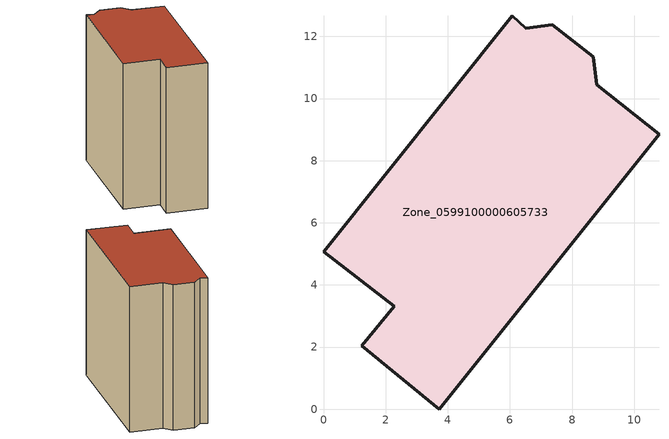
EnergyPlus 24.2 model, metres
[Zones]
Zone_0599100000605733
 floor ground (C_G): 10.8,8.85 3.73,0 1.23,2.04 2.28,3.32 0,5.07 6.07,12.66 6.51,12.26 7.37,12.37 8.68,11.34 8.79,10.45 z0
 wall outside (C_F): 3.73,0 10.8,8.85 8.79,10.45 8.68,11.34 7.37,12.37 6.51,12.26 6.07,12.66 0,5.07 2.28,3.32 1.23,2.04 3.73,0 z0:11.79
 roof outside (C_R): 6.51,12.26 6.07,12.66 0,5.07 2.28,3.32 1.23,2.04 3.73,0 10.8,8.85 8.79,10.45 8.68,11.34 7.37,12.37 z11.79
[BUILDING]
Pand.0599100000605733: North Axis=0; Terrain=City; Loads Convergence Tolerance Value=0.04; Temperature Convergence Tolerance Value=0.4; Solar Distribution=FullExterior; Maximum Number of Warmup Days=25; Minimum Number of Warmup Days=1
[Site:Location]
Rotterdam.The.Hague.AP_ZH_NLD Design_Conditions: Latitude=51.96; Longitude=4.45; Time Zone=1; Elevation=-4.5
[SITE:GROUNDTEMPERATURE:BUILDINGSURFACE]
18, 18, 18, 18, 18, 18, 18, 18, 18, 18, 18, 18
[MATERIAL] Thermal Absorptance=0.9; Solar Absorptance=0.7; Visible Absorptance=0.7
Name | Roughness | Thickness | Conductivity | Density | Specific Heat
G.TI.1946 | MediumSmooth | 0.15 | 1 | 540 | 1210
F.TI.1946 | Rough | 0.3 | 0.857143 | 1920 | 840
R.TI.1946 | MediumRough | 0.2 | 0.1 | 1500 | 1000
[CONSTRUCTION]
C_G: G.TI.1946
C_F: F.TI.1946
C_R: R.TI.1946
[ZONE]
Zone_0599100000605733: Type=1; Multiplier=1; Ceiling Height=Autocalculate; Volume=Autocalculate; Floor Area=autocalculate; Part of Total Floor Area=Yes
[ZONEINFILTRATION:DESIGNFLOWRATE]
Infil_Zone_0599100000605733: Zone or ZoneList or Space or SpaceList=Zone_0599100000605733; Schedule=AlwaysOn; Design Flow Rate Calculation Method=Flow/Area; Flow Rate per Floor Area=0.003; Constant Term Coefficient=1; Temperature Term Coefficient=0; Velocity Term Coefficient=0; Velocity Squared Term Coefficient=0
[HVACTEMPLATE:ZONE:IDEALLOADSAIRSYSTEM]
Zone_0599100000605733: Maximum Heating Supply Air Temperature=50; Minimum Cooling Supply Air Temperature=13; Maximum Heating Supply Air Humidity Ratio=0.0156; Minimum Cooling Supply Air Humidity Ratio=0.0077; Heating Limit=NoLimit; Cooling Limit=NoLimit; Dehumidification Control Type=ConstantSensibleHeatRatio; Cooling Sensible Heat Ratio=0.7; Dehumidification Setpoint=60; Humidification Control Type=None; Humidification Setpoint=30; Outdoor Air Method=None; Outdoor Air Flow Rate per Person=0.00944; Outdoor Air Flow Rate per Zone Floor Area=0; Outdoor Air Flow Rate per Zone=0; Demand Controlled Ventilation Type=None; Outdoor Air Economizer Type=NoEconomizer; Heat Recovery Type=None; Sensible Heat Recovery Effectiveness=0.7; Latent Heat Recovery Effectiveness=0.65
[ZONECONTROL:THERMOSTAT]
ThermostatControl_Zone_0599100000605733: Zone or ZoneList=Zone_0599100000605733; Control Type Schedule=DualSetpointControlType; Control 1=Thermostat_Zone_0599100000605733; Temperature Difference Between Cutout And Setpoint=0
[THERMOSTATSETPOINT:DUALSETPOINT]
Thermostat_Zone_0599100000605733: Heating Setpoint Temperature Schedule=HeatingSetpoint_Zone_0599100000605733; Cooling Setpoint Temperature Schedule=CoolingSetpoint_Zone_0599100000605733
[SCHEDULE:COMPACT]
HeatingSetpoint_Zone_0599100000605733: Through: 12/31, For: AllDays, Until: 24:00, 21
CoolingSetpoint_Zone_0599100000605733: Through: 12/31, For: AllDays, Until: 24:00, 24
DualSetpointControlType: Through: 12/31, For: AllDays, Until: 24:00, 4
AlwaysOn: Through: 12/31, For: AllDays, Until: 24:00, 1
